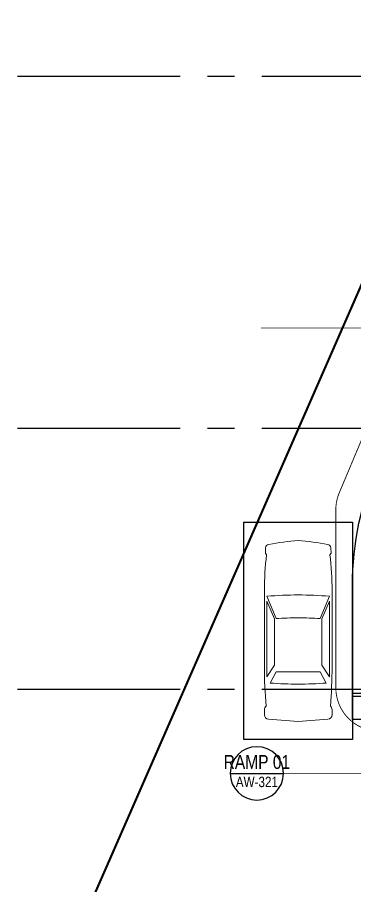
# Model space of a CAD drawing. Header units: millimetres. Extents: x -2076597 to 16308595, y -4402071 to 17875273.
# Drawn here: x -2075263 to -2067499, y -4125350 to -4105379 of the extents above; entities that cross this region are included whole.
import ezdxf
from ezdxf.enums import TextEntityAlignment as Align
from ezdxf.lldxf.tags import DXFTag

# ---------------------------------------------------------------- set-up
doc = ezdxf.new("R2010")
doc.units = ezdxf.units.MM
for name, pattern in [('CENTER', [50.8, 31.75, -6.35, 6.35, -6.35]), ('CENTER2', [1.125, 0.75, -0.125, 0.125, -0.125]), ('DASHDOT', [1, 0.5, -0.25, 0, -0.25]), ('DASHED', [19.05, 12.7, -6.35])]:
    doc.linetypes.add(name, pattern=pattern)
for name, color, linetype, lineweight in [('A- REF LINES', 5, 'Continuous', 9), ('A-DETL-GENF', 92, 'Continuous', 9), ('A-ELEV FINEWALL', 6, 'Continuous', 9), ('G-IMPT', 8, 'Continuous', 9), ('PHE-SWD', 11, 'Continuous', 25)]:
    doc.layers.add(name, color=color, linetype=linetype, lineweight=lineweight)
for name, color, linetype in [('A- STAIRSCASE', 1, 'Continuous'), ('A-CAR', 251, 'Continuous'), ('A-PARAPET WALL', 4, 'Continuous'), ('a-ref', 5, 'Continuous'), ('A-REFS', 3, 'DASHED'), ('A-SITE BOUNDARY', 7, 'CENTER'), ('S-GRID', 252, 'CENTER2')]:
    doc.layers.add(name, color=color, linetype=linetype)
doc.styles.add('ARIAL', font='arial.ttf')
tags = doc.linetypes.add('DASHEDX2', pattern=[1.5, 1, -0.5]).pattern_tags.tags
tags[6:7] = [DXFTag(74, 4), DXFTag(75, 0), DXFTag(340, '0'), DXFTag(46, 1.0), DXFTag(50, 0.0), DXFTag(44, 0.0), DXFTag(45, 0.0)]
tags[4:5] = [DXFTag(74, 4), DXFTag(75, 0), DXFTag(340, '0'), DXFTag(46, 1.0), DXFTag(50, 0.0), DXFTag(44, 0.0), DXFTag(45, 0.0)]
tags = doc.linetypes.add('Sheet-A1-BLOCK-12$0$DASHDOT2', pattern=[0.5, 0.25, -0.125, 0, -0.125]).pattern_tags.tags
tags[10:11] = [DXFTag(74, 4), DXFTag(75, 0), DXFTag(340, '0'), DXFTag(46, 1.0), DXFTag(50, 0.0), DXFTag(44, 0.0), DXFTag(45, 0.0)]
tags[8:9] = [DXFTag(74, 4), DXFTag(75, 0), DXFTag(340, '0'), DXFTag(46, 1.0), DXFTag(50, 0.0), DXFTag(44, 0.0), DXFTag(45, 0.0)]
tags[6:7] = [DXFTag(74, 4), DXFTag(75, 0), DXFTag(340, '0'), DXFTag(46, 1.0), DXFTag(50, 0.0), DXFTag(44, 0.0), DXFTag(45, 0.0)]
tags[4:5] = [DXFTag(74, 4), DXFTag(75, 0), DXFTag(340, '0'), DXFTag(46, 1.0), DXFTag(50, 0.0), DXFTag(44, 0.0), DXFTag(45, 0.0)]

# ---------------------------------------------------------------- blocks, each defined once
blk = doc.blocks.new('Family - ___-240295-0_ ground floor')
at = {"layer": 'A-SITE BOUNDARY', "ltscale": 100, "const_width": 50}
blk.add_lwpolyline([(83289, 239099), (44096, 242471), (19986, 187452), (76141, 187452)], close=True, dxfattribs=at)
blk = doc.blocks.new('CAR_0001 - CAR_dwg_AV-LSP01-273113--1_ BASEMENT')
at = {"layer": 'G-IMPT'}
for p, q in [((-2319, 915), (-2182, 915)), ((-990, 915), (1117, 915)), ((340, 589), (955, 845)), ((340, -628), (955, -884)), ((-2319, -954), (-2182, -954)), ((-990, -954), (1117, -954))]:
    blk.add_line(p, q, dxfattribs=at)
at = {"layer": 'G-IMPT', "flags": 128}
for points in [[(-2436, -837), (-2500, -19), (-2436, 798)], [(-1438, 756), (-1131, 589), (-1131, -19), (-1131, -628), (-1438, -794)], [(2103, 857), (2147, 889), (2297, 883)], [(2103, -895), (2147, -927), (2297, -921)]]:
    blk.add_lwpolyline(points, dxfattribs=at)
for points in [[(331, 636), (820, 845), (-1266, 845), (-949, 636)], [(331, -674), (820, -884), (-1266, -884), (-949, -674)]]:
    blk.add_lwpolyline(points, close=True, dxfattribs=at)
at = {"layer": 'G-IMPT'}
for centre, radius, start, end in [((-2319, 798), 117, 90, 180), ((-2190, 753), 162, 45.3243, 87.3159), ((-958, -12475), 13390, 90.1348, 94.7869), ((7798, -8), 9267, 175.2746, 180.0722), ((-8158, 23), 9151, 359.7334, 5.1524), ((1063, -8363), 9278, 83.5611, 89.6612), ((2294, 789), 93.4, 4.5136, 88.1591), ((-8484, -1119), 11039, 5.715, 9.9907), ((-6963, 56), 7323, 359.4134, 4.1768), ((7798, -31), 9267, 179.9278, 184.7254), ((-6963, -94), 7323, 355.8232, 0.5866), ((-8158, -62), 9151, 354.8476, 0.2666), ((-8484, 1080), 11039, 350.0093, 354.285), ((-2319, -837), 117, 180, 270), ((-2190, -792), 162, 272.6841, 314.6757), ((-958, 12436), 13390, 265.2131, 269.8652), ((1063, 8324), 9278, 270.3388, 276.4389), ((2294, -828), 93.4, 271.8409, 355.4864)]:
    blk.add_arc(centre, radius, start, end, dxfattribs=at)
blk = doc.blocks.new('CAR_0001 - CAR_0001-530957--1_ BASEMENT')
at = {"layer": 'A-CAR'}
blk.add_line((1250, 0), (1250, -5000), dxfattribs=at)
blk.add_lwpolyline([(-1250, 0), (1250, 0), (1250, -5000), (-1250, -5000)], close=True, dxfattribs=at)
at = {"layer": 'A-CAR', "xscale": 0.8333333333333715, "yscale": 0.8333333333333715, "zscale": 0.8333333333333715, "rotation": 90}
blk.add_blockref('CAR_0001 - CAR_dwg_AV-LSP01-273113--1_ BASEMENT', (-16, -2500), dxfattribs=at)
blk = doc.blocks.new('COLUMN 1')
at = {"layer": 'S-GRID', "ltscale": 5000}
for p, q in [((661071.4, -1010974.1), (726350.7, -1010974.1)), ((661071.4, -1019074.1), (726350.7, -1019074.1)), ((661071.4, -1025074.1), (726350.7, -1025074.1))]:
    blk.add_line(p, q, dxfattribs=at)
blk = doc.blocks.new('REF')
at = {"layer": 'a-ref'}
blk.add_arc((0, 0), 766, 0, 180, dxfattribs=at)
at = {"layer": 'A-REFS'}
blk.add_line((-766, 0), (766, 0), dxfattribs=at)
at = {"layer": 'A-REFS', "color": 10, "linetype": 'Continuous', "style": 'ARIAL', "width": 0.8}
blk.add_attdef('01', text='', height=400, dxfattribs=at).set_placement((0, 328), align=Align.MIDDLE_CENTER)
blk.add_attdef('AW-305', text='', height=300, dxfattribs=at).set_placement((0, -246), align=Align.MIDDLE)
blk = doc.blocks.new('SEC LINES')
at = {"layer": 'A-ELEV FINEWALL', "color": 7, "linetype": 'Sheet-A1-BLOCK-12$0$DASHDOT2', "ltscale": 4000, "const_width": 10}
blk.add_lwpolyline([(-3817613, -18368005), (-3871757, -18368005)], dxfattribs=at)

msp = doc.modelspace()

# ---------------------------------------------------------------- linework, layer by layer
at = {"layer": 'A-PARAPET WALL'}
for p, q in [((-2067548.1, -4120925.1), (-2063348.1, -4120925.1)), ((-2067548.1, -4120991.2), (-2063348.1, -4120991.2))]:
    msp.add_line(p, q, dxfattribs=at)
msp.add_lwpolyline([(-2067548.1, -4120925.1), (-2067548.1, -4118445.1, -0.1036219), (-2066959.5, -4115635.5), (-2057004.5, -4092921.3), (-2053158.6, -4094606.6), (-2063112.6, -4117321.3, 0.1036221), (-2063348.1, -4118445.1), (-2063348.1, -4120991.2)], format="xyb", dxfattribs=at)
at = {"layer": 'a-ref', "linetype": 'DASHDOT', "ltscale": 1000, "const_width": 20}
msp.add_lwpolyline([(-2052200.2, -4094971.9), (-2062214.9, -4117794.3, 0.1037472), (-2062299.2, -4118196.1), (-2062299.2, -4120798.4, -0.4142136), (-2063299.2, -4121798.4), (-2066932.7, -4121798.4, -0.4142136), (-2067932.7, -4120798.4), (-2067932.7, -4116704.7, -0.0998964), (-2067854.4, -4116316.9), (-2057864, -4092572.4, -0.4142136), (-2056554.4, -4092038.4), (-2052728.1, -4093648.3, -0.4186858)], format="xyb", close=True, dxfattribs=at)
msp.add_lwpolyline([(-2066932.7, -4121798.4), (-2066932.7, -4122767.4), (-2069136.7, -4122767.4)], dxfattribs=at)
at = {"layer": 'a-ref'}
msp.add_arc((-2069749.7, -4122767.4), 613, 180, 0, dxfattribs=at)
at = {"layer": 'PHE-SWD'}
msp.add_lwpolyline([(-2063547.8, -4121525.1), (-2067548.1, -4121525.1), (-2067548.1, -4120925.1), (-2063547.8, -4120925.1)], close=True, dxfattribs=at)

# ---------------------------------------------------------------- block references
at = {"layer": 'A- REF LINES'}
msp.add_blockref('SEC LINES', (1802100.7, 14255482.1), dxfattribs=at)
at = {"layer": 'A- STAIRSCASE', "linetype": 'DASHEDX2', "ltscale": 500}
msp.add_blockref('COLUMN 1', (-2736334, -3095757), dxfattribs=at)
at = {"layer": 'A-CAR'}
msp.add_blockref('CAR_0001 - CAR_0001-530957--1_ BASEMENT', (-2068798.1, -4116991.2), dxfattribs=at)
at = {"layer": 'A-DETL-GENF', "color": 8}
msp.add_blockref('Family - ___-240295-0_ ground floor', (-2094762.5, -4315943.5), dxfattribs=at)
at = {"layer": 'A-REFS', "xscale": 0.8, "yscale": 0.8, "zscale": 0.8}
msp.add_blockref('REF', (-2069749.7, -4122767.4), dxfattribs=at).add_auto_attribs({'01': 'RAMP 01', 'AW-305': 'AW-321'})

doc.saveas('drawing.dxf')
